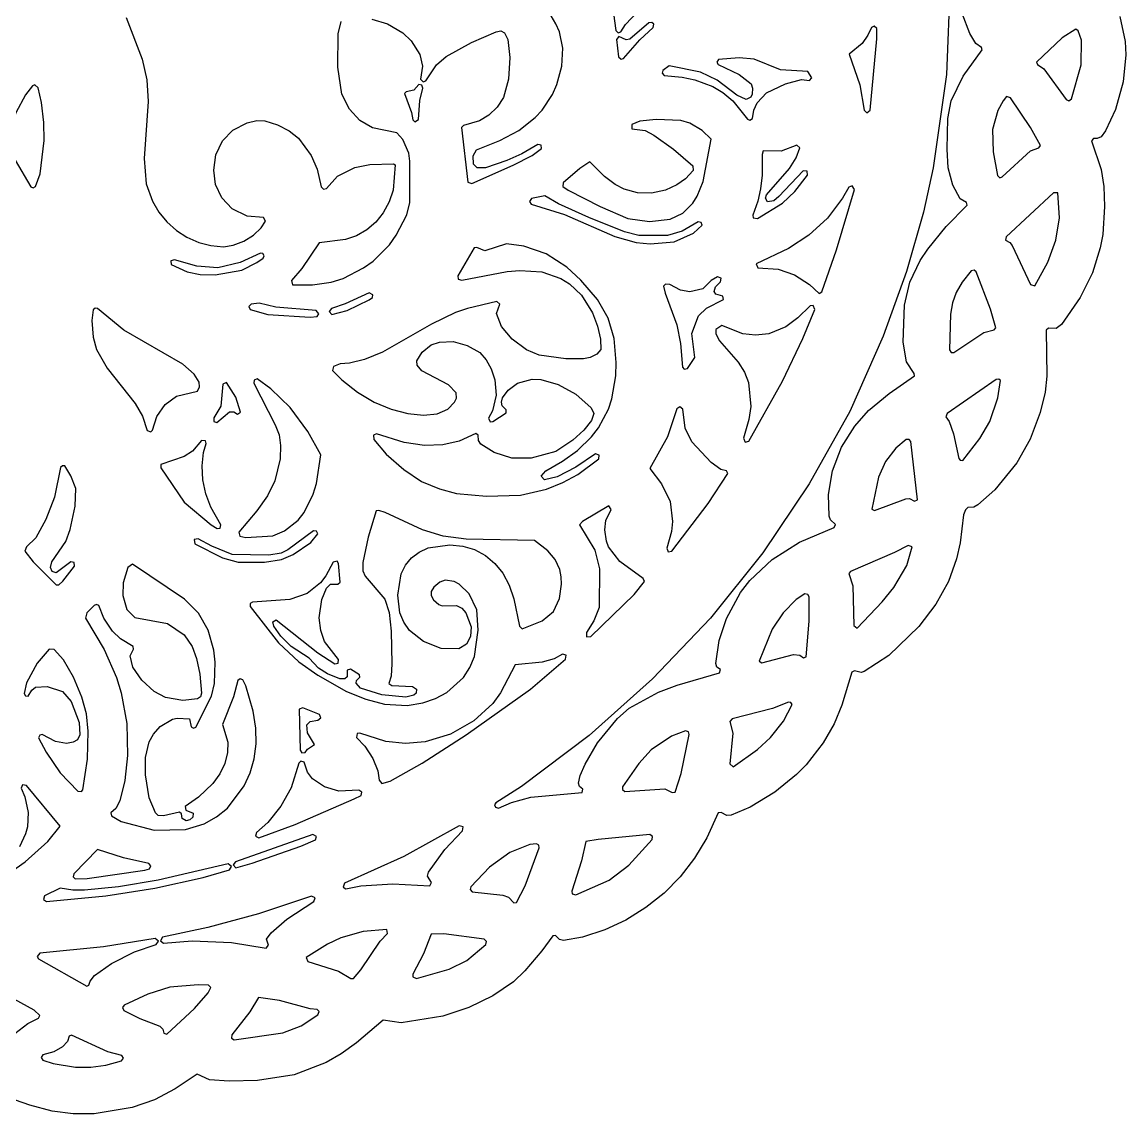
# Model space of a CAD drawing. Header units: metres. Extents: x 4 to 295, y 5 to 295.
# Drawn here: x 153.3 to 295.4, y 5.4 to 146 of the extents above; entities that cross this region are included whole.
import ezdxf

# ---------------------------------------------------------------- set-up
doc = ezdxf.new("R2010")
doc.units = ezdxf.units.M

msp = doc.modelspace()

# ---------------------------------------------------------------- linework, layer by layer
at = {"layer": 'CUT'}
for points in [[(272.7871, 151.3708), (272.3196, 139.2794), (270.5852, 127.2463), (269.3527, 121.5551), (267.1807, 113.8955), (264.1625, 105.5735), (259.8536, 95.8991), (254.6423, 86.5654), (248.6546, 77.6745), (241.9044, 69.283), (234.4448, 61.4431), (226.2921, 54.1733), (217.5745, 47.5912), (214.2681, 45.5013), (214.1176, 45.206), (214.2215, 44.9281), (214.6039, 44.8155), (216.2726, 45.525), (218.799, 46.2054), (225.3927, 46.8024), (225.4939, 47.25), (225.0369, 47.5996), (224.9107, 47.9983), (225.1336, 49.0189), (225.7743, 50.4746), (227.3549, 53.2165), (229.9354, 56.3545), (231.4571, 57.6623), (235.2107, 59.7445), (237.6297, 60.642), (243.0907, 62.2093), (243.193, 62.6338), (242.7367, 62.9746), (242.6025, 63.4079), (243.0512, 66.3899), (243.9735, 69.2079), (245.7877, 72.5881), (246.9772, 74.1298), (249.8768, 76.8176), (253.3945, 79.0454), (257.8351, 80.9637), (258.0065, 81.3266), (258.0065, 81.3266), (257.4007, 81.949), (257.2229, 82.4166), (257.1069, 85.1993), (257.6351, 88.2511), (258.806, 91.2831), (260.5056, 94.0083), (262.2903, 96.0052), (264.9471, 98.2208), (268.1879, 100.4669), (268.1529, 100.7947), (267.1631, 102.301), (266.743, 104.8017), (266.9189, 109.5797), (267.584, 112.5616), (268.9326, 115.3176), (269.898, 116.7958), (272.2976, 119.722), (275.0047, 122.4612), (274.8858, 122.8055), (274.072, 123.2837), (273.1391, 125.0354), (272.5475, 127.2851), (272.4267, 129.6711), (272.4866, 133.6177), (272.9152, 135.8804), (274.4576, 139.0768), (276.9358, 142.4685), (276.8296, 142.75), (276.1225, 143.264), (275.3151, 144.5844), (274.3386, 147.1609)], [(229.1463, 149.3746), (229.7261, 144.9592), (230.0356, 144.6513), (230.3888, 144.7629), (230.9707, 145.721), (232.57, 147.4069)], [(294.6389, 146.7643), (295.3424, 143.5397), (295.4338, 141.8054), (295.0818, 138.345), (294.078, 134.7925), (292.8082, 132.0116), (292.2323, 131.2778), (291.7405, 131.0487), (291.2409, 131.066), (291.0204, 130.7327), (292.2601, 127.0681), (292.59, 124.8693), (292.6804, 122.3024), (292.4411, 118.6927), (292.1146, 116.9783), (291.1192, 113.7577), (289.5221, 110.557), (287.1249, 107.0927), (286.4644, 106.5851), (285.4722, 106.635), (285.1686, 106.3659), (285.2393, 100.4336), (285.0333, 98.3581), (284.3775, 95.7593), (283.0877, 92.3293), (281.3856, 89.2544), (278.54, 85.7929), (276.3732, 83.8699), (275.8603, 83.5588), (275.0556, 83.519), (274.751, 83.2379), (274.5095, 82.5738), (274.104, 78.981), (273.597, 76.8944), (272.5692, 73.9873), (270.9574, 71.063), (268.772, 68.2014), (264.8974, 64.4736), (261.725, 62.411), (261.3195, 62.2524), (260.4775, 62.4684), (260.1453, 62.3192), (258.8331, 58.0617), (257.8491, 55.6489), (256.4528, 53.1884), (254.2372, 50.3855), (252.9931, 49.1137), (250.2099, 46.8579), (247.0204, 44.936), (244.5874, 43.8875), (244.0208, 43.8293), (243.2796, 44.2519), (242.9217, 44.1745), (241.4338, 40.9561), (239.8672, 38.3598), (238.0316, 35.9669), (235.9389, 33.8452), (233.6067, 31.9816), (231.0385, 30.3843), (228.3231, 29.112), (225.4239, 28.1913), (223.0034, 27.7693), (222.4777, 27.8644), (221.9384, 28.3804), (221.5988, 28.3666), (220.2089, 26.4069), (217.9975, 23.8431), (216.5334, 22.4428), (213.8685, 20.6105), (210.8007, 19.1373), (207.4313, 18.0161), (202.0671, 17.1365), (199.7674, 17.4742), (196.3149, 14.5531), (194.3636, 13.143), (192.4077, 12.0198), (188.2767, 10.4671), (183.5751, 9.7237), (179.9448, 9.6338), (177.3842, 9.8201), (175.8215, 10.5468), (172.95, 8.6327), (170.3099, 7.2418), (167.4111, 6.2386), (162.5372, 5.446), (159.8477, 5.4149), (157.1224, 5.7738), (154.2507, 6.5358), (150.3736, 7.8759)], [(166.6619, 146.6212), (168.7104, 141.2605), (169.311, 138.5911), (169.487, 135.8065), (168.9893, 128.4807), (169.2258, 125.2083), (170.039, 122.9655), (170.8578, 121.5562), (171.891, 120.2935), (173.1259, 119.2019), (174.4786, 118.327), (175.997, 117.6516), (177.5744, 117.25), (179.2021, 117.1084), (180.4596, 117.3082), (181.7937, 117.8366), (183.0489, 118.6034), (184.0475, 119.5385), (184.585, 120.3766), (184.585, 120.3766), (184.3453, 120.8786), (182.2506, 121.0523), (180.311, 121.9998), (178.9854, 123.4059), (178.1848, 125.1082), (177.9471, 126.9669), (178.2202, 128.9462), (179.0647, 130.7291), (180.4129, 132.1285), (182.2653, 133.0558), (183.4983, 133.3632), (184.5061, 133.3047), (186.133, 132.8131), (187.6452, 132.0404), (188.8683, 131.0848), (190.4764, 128.8426), (191.2481, 127.1143), (191.7963, 124.8052), (192.0654, 124.5036), (192.4604, 124.596), (193.8938, 126.1849), (196.123, 127.3142), (198.0435, 127.7102), (201.1108, 127.7977), (201.3261, 127.6396), (201.0391, 124.4015), (200.534, 122.8714), (199.7742, 121.4661), (198.832, 120.2863), (197.6404, 119.2721), (196.3167, 118.5086), (194.8991, 118.0377), (191.5022, 117.6088), (189.2884, 114.3205), (187.9612, 112.7422), (188.0962, 112.2045), (190.6578, 112.1816), (193.0825, 112.5531), (194.5941, 113.0277), (197.2429, 114.3666), (198.4887, 115.2578), (200.5625, 117.3317), (201.454, 118.579), (202.806, 121.1989), (203.1997, 122.7948), (203.1991, 128.1186), (203.0495, 129.1717), (202.3108, 130.8948), (201.5402, 131.7546), (198.3996, 132.4248), (196.7447, 133.371), (195.4118, 134.8247), (194.4218, 136.7753), (193.9416, 140.2498), (193.9694, 144.5208), (194.3444, 146.1105)], [(198.2822, 146.4222), (200.3405, 145.8217), (202.2994, 144.6636), (203.3485, 143.6133), (204.48, 141.8791), (204.8487, 140.3516), (204.5533, 138.7001), (204.9023, 138.3418), (205.2458, 138.485), (206.6431, 140.5225), (207.883, 141.6034), (211.1444, 143.3947), (214.307, 144.8004), (214.928, 144.933), (215.408, 144.6449), (215.8035, 143.7915), (216.0984, 141.4613), (215.9164, 138.6681), (215.2583, 136.3467), (214.4495, 135.0798), (213.3924, 134.0598), (212.1715, 133.3048), (210.0889, 132.7087), (209.8362, 132.442), (210.6848, 125.4388), (211.1785, 125.2354), (216.5196, 127.6106), (218.9584, 128.8729), (220.1714, 129.7405), (220.1109, 130.197), (219.6923, 130.2926), (217.6408, 129.0797), (215.6902, 128.1912), (212.9601, 127.2692), (211.8689, 127.2714), (211.4114, 127.7597), (211.3522, 128.8234), (211.7726, 129.5674), (214.7726, 130.7799), (217.2529, 132.0915), (219.3565, 133.7289), (220.2495, 134.7096), (221.579, 136.7174), (222.1437, 137.9937), (222.7955, 140.3726), (222.9139, 142.6596), (222.4665, 144.7997), (222.0035, 145.8252), (221.4165, 146.8487)], [(151.3476, 36.2393), (153.6573, 37.877), (156.5716, 40.5023), (158.1382, 42.4783), (153.8299, 47.7298), (153.3096, 47.7959), (153.1528, 47.3914), (153.6045, 46.2434), (154.0177, 44.254), (153.9305, 42.3803), (153.6925, 41.472), (152.9051, 39.8243)]]:
    msp.add_lwpolyline(points, dxfattribs=at)
for points in [[(231.0637, 143.7339), (230.1123, 144.1717), (229.8365, 143.7999), (230.0636, 141.5675), (230.4345, 141.2506), (230.7099, 141.3527), (232.8104, 143.7514), (234.5591, 145.3589), (234.6257, 145.7845), (234.3727, 145.9986), (233.9919, 145.9238), (231.5308, 143.8322), (231.0637, 143.7339)], [(261.7134, 134.7023), (262.0812, 134.3377), (262.4914, 134.6972), (263.3442, 143.8762), (263.3592, 145.2037), (263.0222, 145.5214), (262.6569, 145.3593), (262.1993, 144.3363), (261.4464, 143.2878), (259.7721, 141.898), (261.1539, 137.9387), (261.7134, 134.7023)], [(287.7411, 136.0728), (288.0969, 135.905), (288.4178, 136.1325), (289.6571, 140.5272), (289.713, 143.6941), (289.2962, 144.8932), (288.9612, 145.1464), (287.2006, 144.0259), (283.9245, 140.8806), (284.0402, 140.5626), (284.8481, 140.0157), (287.7411, 136.0728)], [(235.7947, 139.7955), (235.7067, 139.4382), (235.9551, 139.1667), (238.2576, 138.9597), (239.887, 138.606), (242.2241, 137.7544), (243.506, 136.9759), (244.7938, 135.8929), (246.7041, 133.537), (246.9721, 133.4139), (247.3399, 133.6337), (247.5042, 134.7082), (247.9458, 135.6518), (249.1259, 136.9122), (251.5747, 138.1028), (253.6628, 138.6365), (254.6609, 138.5106), (254.957, 138.8759), (254.4828, 139.6693), (250.9507, 139.8905), (247.5469, 141.2725), (245.6362, 141.4396), (242.934, 141.2028), (242.7534, 140.8833), (242.9181, 140.5553), (245.627, 139.2747), (247.1458, 138.077), (247.3268, 137.5451), (247.2841, 136.7655), (247.1017, 136.3575), (246.5033, 136.0809), (245.3141, 136.6053), (242.7835, 138.575), (240.6554, 139.5983), (236.6175, 140.3857), (235.7947, 139.7955)], [(154.3631, 124.8233), (154.6809, 124.6967), (154.9762, 124.8693), (155.5632, 126.482), (156.0883, 130.7768), (156.0589, 133.0953), (155.7408, 135.6638), (155.3186, 137.5563), (154.8982, 137.9362), (154.5817, 137.8148), (153.6706, 136.6548), (152.4309, 134.3548), (152.0436, 133.2221), (151.7362, 131.1862), (151.9824, 129.2044), (152.3553, 128.242), (154.3631, 124.8233)], [(204.8629, 137.5305), (204.7589, 137.9181), (204.3681, 138.0088), (203.7037, 137.2596), (202.7349, 137.0744), (202.5084, 136.821), (203.4035, 134.3881), (203.5661, 133.4498), (203.8393, 133.1951), (204.3164, 133.4861), (204.4924, 135.9262), (204.8629, 137.5305)], [(280.56, 136.2921), (280.0693, 136.4694), (279.6036, 135.8979), (278.9426, 134.6523), (278.267, 132.1911), (278.3264, 129.3257), (278.8816, 126.2674), (279.1847, 125.9989), (279.5096, 126.0879), (283.1536, 129.4375), (284.2108, 129.8642), (284.4165, 130.1636), (283.1606, 132.4717), (280.56, 136.2921)], [(222.9607, 125.3395), (222.9078, 124.8539), (223.6113, 124.4004), (227.7012, 122.2973), (231.2634, 120.7608), (234.0465, 120.3565), (236.7204, 120.6348), (238.3507, 121.4252), (239.6354, 122.7107), (240.2066, 123.6073), (240.9964, 125.5029), (241.9989, 130.9454), (240.857, 132.0847), (239.2493, 133.0006), (238.1118, 133.3791), (234.9453, 133.5009), (232.8224, 133.2641), (231.7799, 132.8285), (231.771, 132.2822), (233.4883, 132.0684), (234.6136, 131.4801), (237.1466, 129.6825), (239.6401, 127.5382), (239.6897, 126.9091), (238.7059, 125.8505), (237.5991, 125.0832), (236.1147, 124.3931), (234.3106, 124.0084), (232.5029, 124.0451), (230.8017, 124.5146), (229.6351, 125.1245), (228.273, 126.1594), (226.3652, 128.0203), (225.0979, 127.1864), (222.9607, 125.3395)], [(254.425, 126.3434), (254.3668, 126.8292), (253.8798, 126.8758), (250.7393, 123.5881), (250.0701, 123.0282), (249.2727, 122.8933), (249.0229, 123.3545), (249.1457, 123.7849), (252.1133, 127.1667), (252.9416, 128.5402), (253.4526, 129.8241), (253.0366, 130.1903), (251.0093, 129.4298), (248.7245, 129.4466), (248.563, 128.9929), (248.589, 126.3272), (248.3824, 124.5747), (248.0222, 122.9534), (247.3561, 121.1834), (247.4288, 120.8269), (247.9785, 120.7524), (251.1904, 122.7011), (252.8085, 124.2014), (254.425, 126.3434)], [(254.6963, 112.2203), (255.9127, 111.0661), (256.2459, 111.2901), (258.1659, 116.7153), (260.4543, 124.4675), (260.1925, 124.9457), (259.7589, 124.7958), (258.9464, 123.3588), (256.9826, 120.7796), (254.5797, 118.5805), (251.9721, 116.8602), (247.79, 114.8981), (248.0394, 114.4022), (250.6501, 114.2333), (252.7565, 113.4891), (254.6963, 112.2203)], [(279.9879, 118.3983), (279.9023, 117.9335), (280.4748, 117.6716), (280.7677, 117.2451), (283.1612, 112.2428), (283.6865, 112.0876), (285.3735, 115.0969), (286.4092, 117.9484), (286.8707, 120.8442), (286.678, 124.032), (286.1189, 124.0676), (279.9879, 118.3983)], [(218.8528, 123.3103), (218.6166, 122.9401), (218.8388, 122.5997), (223.1197, 121.2478), (229.608, 118.4022), (232.3405, 117.657), (234.1621, 117.4861), (237.2431, 117.7478), (239.7148, 118.8445), (240.8563, 119.889), (240.7189, 120.2324), (240.3566, 120.3067), (238.257, 119.1293), (236.3926, 118.537), (232.7125, 118.5362), (230.8635, 119.006), (226.2345, 120.8622), (222.3268, 122.6252), (220.5936, 123.6701), (218.8528, 123.3103)], [(193.3798, 101.6795), (193.2462, 101.1441), (194.4517, 99.9555), (196.4605, 98.3629), (198.6065, 97.0915), (200.7832, 96.1869), (202.9471, 95.6284), (204.9613, 95.4277), (206.7039, 95.5966), (208.0853, 96.1885), (208.9555, 97.0996), (209.1878, 97.6115), (209.147, 98.2939), (208.173, 99.3238), (204.7316, 101.124), (204.1579, 101.8599), (204.1081, 102.4219), (204.7818, 103.536), (205.9339, 104.4753), (206.997, 104.8288), (208.7635, 104.8815), (210.6015, 104.3762), (212.1917, 103.4789), (213.0255, 102.5535), (213.6719, 101.378), (214.1345, 99.9569), (214.3116, 97.9796), (213.8605, 95.968), (213.3215, 95.0095), (213.5455, 94.5615), (213.8833, 94.5745), (215.6025, 95.7188), (215.6243, 96.0884), (215.0976, 96.5952), (215.0057, 97.1011), (215.153, 97.6394), (215.8548, 98.6416), (217.054, 99.5328), (218.9541, 100.0501), (220.0727, 100.0178), (222.3224, 99.3812), (224.5815, 98.0979), (226.5701, 96.3706), (226.8799, 95.6462), (226.6005, 94.7236), (225.5999, 93.4678), (224.2072, 92.1913), (221.9832, 90.7182), (218.805, 89.8826), (216.3393, 89.8831), (214.0573, 90.5941), (212.3453, 91.665), (212.0257, 92.1375), (211.9892, 92.8275), (211.6813, 93.0379), (209.5651, 92.0483), (207.4486, 91.5792), (205.095, 91.4897), (202.4818, 91.8758), (198.9178, 93.0127), (198.5027, 92.8222), (198.5801, 92.2796), (200.144, 90.398), (202.4043, 88.4009), (204.7201, 86.8849), (207.0046, 85.9174), (209.2041, 85.3173), (213.0611, 84.9662), (217.4605, 85.1127), (220.7856, 85.8871), (222.8982, 86.7254), (224.8413, 87.7665), (227.5242, 89.7961), (227.5746, 90.2575), (227.1113, 90.4297), (224.5687, 88.6998), (222.1664, 87.4693), (220.5371, 87.0954), (220.112, 87.5367), (220.7152, 88.2355), (222.8748, 89.4804), (224.7818, 90.8681), (226.6135, 92.6416), (227.5036, 93.7992), (228.7787, 96.1789), (229.2132, 97.5022), (229.7099, 100.487), (229.7698, 102.2011), (229.5339, 105.2781), (228.7525, 107.8953), (227.3578, 110.3133), (225.2416, 112.8098), (223.4165, 114.4869), (220.7615, 116.1854), (217.8981, 117.1571), (215.6616, 117.4755), (212.8483, 116.5702), (211.8171, 117.0168), (211.493, 116.9553), (209.3764, 113.3604), (209.416, 112.9374), (209.881, 112.801), (215.7251, 113.9062), (217.3625, 114.0577), (220.2085, 113.8773), (222.6619, 112.9931), (223.7482, 112.3167), (225.2908, 110.8659), (226.7066, 108.5894), (227.3723, 106.8946), (227.7591, 105.2077), (227.7816, 103.8668), (227.2983, 103.2541), (226.4047, 102.8356), (225.5448, 102.6856), (223.2808, 102.6522), (219.8401, 103.1516), (218.2392, 103.8099), (216.3788, 105.1797), (215.0197, 106.8333), (214.3619, 108.4939), (214.8099, 109.7057), (214.4015, 110.0307), (210.6032, 109.1679), (209.0663, 108.636), (205.9929, 107.1267), (199.6796, 103.5167), (197.3643, 102.5693), (195.4327, 102.1008), (194.2308, 102.0112), (193.3798, 101.6795)], [(172.9009, 115.4286), (172.4227, 115.2954), (172.4626, 114.8006), (174.5021, 113.8816), (176.1865, 113.534), (178.1029, 113.5023), (181.5557, 114.0818), (183.5006, 115.0568), (184.3096, 115.6162), (184.4356, 115.9244), (184.2778, 116.2176), (183.9511, 116.282), (181.3227, 115.0535), (178.4653, 114.4001), (175.7612, 114.5809), (172.9009, 115.4286)], [(272.7002, 103.8262), (272.9062, 103.4823), (273.2737, 103.4821), (277.1137, 106.0792), (278.4498, 106.4123), (278.6768, 106.6587), (277.9728, 109.0685), (276.1254, 113.8799), (275.8725, 114.0912), (275.4909, 113.9842), (274.3498, 112.5347), (273.5614, 111.2078), (273.077, 109.8687), (272.8448, 108.4142), (272.7002, 103.8262)], [(243.2062, 112.5769), (243.2807, 113.0589), (242.8267, 113.2368), (242.0028, 112.7669), (240.9173, 111.6989), (239.2411, 111.2961), (238.0742, 111.5155), (236.7005, 112.2575), (236.1319, 112.2627), (235.882, 112.0357), (236.0639, 111.1159), (237.5714, 107.0522), (238.0714, 104.6578), (238.2987, 101.6081), (238.5279, 101.3175), (238.9826, 101.426), (239.9211, 102.839), (239.528, 105.936), (240.3794, 108.1879), (241.3937, 109.1792), (243.6171, 110.2942), (243.5123, 110.7534), (242.6105, 110.9893), (242.4004, 111.354), (242.5759, 111.9369), (243.2062, 112.5769)], [(193.0989, 109.1628), (192.8091, 108.7577), (193.1538, 108.3982), (195.1126, 108.912), (197.9517, 110.2859), (198.3742, 110.5879), (198.4303, 110.919), (197.944, 111.186), (194.8524, 109.7306), (193.0989, 109.1628)], [(182.7587, 109.7291), (182.4573, 109.4204), (182.6248, 109.0228), (184.8848, 108.3695), (190.3758, 108.0518), (191.2489, 108.1391), (191.4927, 108.4598), (191.1434, 108.8897), (185.9321, 109.3315), (183.811, 109.8523), (182.7587, 109.7291)], [(246.1784, 92.436), (246.3789, 91.9539), (246.8579, 92.0718), (251.204, 99.7829), (253.8072, 105.2804), (255.3439, 109.0331), (255.1614, 109.5276), (254.7585, 109.4998), (253.1563, 107.9567), (251.609, 106.8048), (249.419, 105.8867), (247.7041, 105.6997), (246.0708, 105.8751), (243.3809, 106.9566), (242.6184, 106.4474), (242.6149, 105.8655), (243.0844, 105.003), (245.4813, 102.2398), (246.2865, 100.9528), (246.7998, 99.64), (247.1216, 96.5286), (246.8829, 94.8686), (246.1784, 92.436)], [(162.9551, 109.1359), (162.6547, 109.1838), (162.3934, 108.9667), (162.251, 107.5916), (162.3925, 105.4604), (162.8317, 103.8565), (164.1967, 101.4707), (167.8034, 96.9249), (168.7425, 95.2867), (169.3629, 93.4465), (169.8568, 93.2586), (170.0717, 93.4703), (170.6232, 95.2397), (171.6848, 96.806), (173.1365, 97.8459), (175.8283, 98.4982), (176.0879, 99.0493), (176.0417, 99.655), (175.4144, 100.7028), (173.9449, 101.9972), (166.3584, 106.3422), (162.9551, 109.1359)], [(177.9319, 95.0477), (177.9415, 94.6146), (178.3453, 94.4575), (179.9639, 95.825), (180.5292, 95.8256), (181.0144, 95.5459), (181.3992, 95.7935), (180.7713, 97.7441), (179.5999, 99.6114), (179.0893, 99.3952), (178.8519, 96.5869), (177.9319, 95.0477)], [(181.1803, 80.3232), (181.2943, 79.8067), (182.0534, 79.6641), (185.5438, 79.8914), (187.0687, 80.5019), (188.8173, 81.8898), (189.5957, 82.8778), (190.7357, 85.2262), (191.167, 86.6177), (191.7437, 90.2878), (190.0433, 93.2918), (187.7887, 96.4147), (185.295, 98.8243), (183.5303, 100.0708), (183.159, 99.9259), (183.1089, 99.5306), (185.8689, 94.1713), (186.3489, 92.8873), (186.5381, 91.486), (186.477, 89.7912), (185.827, 86.9537), (184.875, 85.0126), (183.5087, 83.0781), (181.1803, 80.3232)], [(272.4045, 95.6438), (272.2373, 95.213), (272.6594, 94.6105), (273.2165, 93.0265), (273.9111, 89.8426), (274.0903, 89.6106), (274.4165, 89.5798), (276.6144, 92.3914), (277.9182, 94.6164), (278.9338, 97.6277), (279.2955, 99.881), (279.0641, 100.064), (278.7384, 100.0131), (272.4045, 95.6438)], [(236.2808, 78.2882), (236.4648, 77.7997), (236.9474, 77.901), (241.61, 84.0203), (244.1753, 87.8972), (244.0005, 88.2621), (243.2556, 88.4168), (242.0107, 89.3059), (239.5353, 91.9598), (238.6572, 93.7172), (238.3536, 96.1764), (237.9958, 96.4705), (237.6093, 96.2153), (236.3712, 92.6154), (234.0978, 88.5572), (235.6161, 86.5813), (236.7218, 84.2875), (237.0436, 81.735), (236.8922, 80.4229), (236.2808, 78.2882)], [(174.1144, 90.0747), (171.1254, 89.0472), (171.1203, 88.6494), (174.1087, 84.2081), (177.5915, 81.302), (178.3797, 80.8074), (178.7451, 80.8772), (178.8696, 81.2973), (177.5739, 83.5766), (176.937, 85.2846), (176.5402, 87.1013), (176.452, 88.8865), (176.6301, 90.5961), (176.9586, 91.768), (176.8731, 92.0883), (176.357, 92.1607), (175.2003, 90.7916), (174.1144, 90.0747)], [(263.5449, 87.4294), (262.6936, 83.3098), (263.0571, 83.1393), (267.0831, 84.6382), (267.5696, 84.6931), (268.2197, 84.3274), (268.5722, 84.5165), (267.7269, 92.0137), (267.5346, 92.2869), (267.133, 92.2763), (265.7866, 91.1433), (264.457, 89.4321), (263.5449, 87.4294)], [(153.823, 78.4365), (153.6155, 77.9138), (154.6645, 76.5225), (157.6634, 73.549), (157.9732, 73.5739), (158.5109, 74.052), (160.0239, 75.9841), (159.9484, 76.4149), (159.5204, 76.5047), (157.6578, 75.0837), (157.1187, 75.2901), (156.9121, 75.8125), (157.0897, 76.5212), (158.9011, 79.1584), (159.4412, 80.6733), (160.0724, 83.6848), (160.155, 85.9798), (159.5451, 87.6051), (158.752, 88.8877), (158.4487, 88.9031), (158.2122, 88.66), (157.4123, 84.8572), (156.3057, 81.9566), (155.0183, 79.6037), (153.823, 78.4365)], [(182.9303, 71.3367), (182.6227, 71.1468), (182.6204, 70.7526), (186.2714, 66.0679), (188.909, 63.6598), (191.3293, 61.9381), (195.0531, 59.842), (197.549, 58.8543), (199.9258, 58.1819), (202.8717, 58.0108), (204.8522, 58.3526), (206.516, 58.9184), (207.9509, 59.671), (210.1267, 61.6224), (210.9249, 62.9092), (211.5259, 64.3414), (212.0166, 67.7003), (211.8216, 70.3307), (210.8236, 72.3867), (209.5576, 73.6421), (208.9023, 73.9951), (207.7327, 74.1455), (207.0689, 73.9211), (206.2693, 73.2575), (205.9567, 72.6852), (205.9557, 72.1895), (206.2408, 71.6473), (206.9134, 71.0359), (207.3515, 70.8754), (209.2037, 70.8961), (209.8944, 70.5653), (210.4291, 69.9441), (211.1182, 68.1624), (211.022, 66.8876), (210.5029, 65.8982), (209.5128, 65.3023), (207.2403, 65.3663), (204.9633, 66.24), (203.1652, 67.6811), (202.4151, 68.757), (201.9249, 69.9682), (201.6471, 72.2455), (202.0984, 74.9555), (202.6455, 76.079), (203.4154, 77.0317), (204.3839, 77.7575), (205.537, 78.3034), (208.3624, 78.7252), (210.0118, 78.5454), (211.5142, 78.1048), (212.9322, 77.3398), (214.1344, 76.2891), (215.1646, 75.0543), (215.983, 73.5227), (216.5952, 71.7767), (217.3105, 68.2375), (217.6808, 67.8921), (220.2286, 68.9372), (221.6913, 70.1441), (222.4615, 71.7835), (222.7362, 73.6269), (222.6832, 74.5981), (222.5104, 75.5252), (221.9187, 76.8117), (220.9508, 77.9309), (219.2746, 79.2578), (210.4338, 79.4482), (207.4834, 79.8305), (204.8135, 80.6397), (200.0072, 82.8663), (199.1967, 83.1531), (198.8698, 83.0797), (197.8392, 79.7177), (197.145, 76.4519), (197.1379, 75.3563), (197.4257, 74.6877), (199.9759, 71.6942), (200.5345, 69.988), (200.7764, 67.5922), (200.8643, 63.3736), (200.7715, 61.8043), (200.5037, 60.8485), (200.8879, 60.615), (203.538, 60.4691), (204.0729, 60.1029), (204.0067, 59.5859), (203.7167, 59.339), (202.6931, 59.0879), (199.5884, 59.3838), (196.8587, 60.2578), (196.285, 60.896), (196.3452, 61.2234), (196.7584, 61.6503), (196.7291, 61.9846), (195.548, 62.7184), (195.1196, 62.5504), (195.1417, 61.7258), (194.827, 61.4622), (194.173, 61.4409), (192.5966, 62.0819), (191.4244, 62.8386), (190.2086, 64.106), (187.906, 65.6249), (186.571, 66.9627), (185.6682, 68.2351), (185.5485, 68.7811), (185.9687, 69.0413), (191.3529, 64.8224), (193.5215, 63.3959), (193.978, 63.4873), (194.0217, 63.9509), (192.1948, 66.257), (191.7145, 67.6847), (191.5386, 69.3054), (191.8636, 71.6691), (192.4766, 73.116), (192.9931, 73.6308), (193.9192, 73.6309), (194.2046, 73.9017), (194.0196, 76.3167), (193.8311, 76.5936), (193.3169, 76.4835), (192.3927, 74.7393), (191.6993, 73.8348), (189.9769, 72.4597), (187.7254, 71.6852), (182.9303, 71.3367)], [(225.9345, 67.4234), (225.9737, 66.8742), (226.4965, 66.8841), (232.0757, 72.3237), (233.4124, 73.9928), (233.261, 74.3645), (230.2359, 76.557), (228.8059, 78.4335), (228.5139, 79.1817), (228.3065, 80.6481), (228.4611, 81.8274), (229.1317, 83.2616), (228.8187, 83.7242), (225.4493, 81.7165), (225.0297, 81.2823), (227.024, 78.0122), (227.6124, 75.6205), (227.5723, 70.655), (226.8893, 68.9047), (225.9345, 67.4234)], [(175.9473, 79.4967), (175.4305, 79.3801), (175.5068, 78.8558), (179.0579, 77.039), (181.1021, 76.4968), (184.49, 76.4984), (186.6835, 76.8068), (188.1758, 77.4481), (190.433, 79.0212), (191.3553, 80.1435), (191.1742, 80.4682), (190.8033, 80.4936), (187.478, 78.0647), (186.6085, 77.6367), (185.0298, 77.3681), (180.3139, 77.4667), (177.6913, 78.5274), (175.9473, 79.4967)], [(259.7227, 74.9981), (260.2491, 73.4237), (260.3682, 68.3331), (260.8011, 67.9843), (264.0217, 71.3702), (265.5279, 73.226), (267.2068, 76.0675), (267.8831, 78.4521), (267.3713, 78.6352), (265.6379, 77.7111), (259.9528, 75.287), (259.7227, 74.9981)], [(165.3478, 44.7631), (164.6855, 44.1837), (164.7713, 43.8203), (166.0265, 43.0963), (170.2465, 41.9611), (174.3101, 42.04), (176.7172, 42.7896), (178.2996, 43.6816), (179.7067, 44.802), (181.8769, 47.6516), (182.6331, 49.3537), (183.1542, 51.1645), (183.3901, 53.0708), (183.3613, 55.0856), (183.0137, 57.3039), (182.0553, 60.5503), (181.7049, 61.3345), (181.3213, 61.4645), (181.041, 61.2208), (180.4933, 59.146), (179.0676, 55.5858), (179.7696, 53.2781), (179.7122, 51.9656), (179.3779, 50.5565), (178.7335, 49.2109), (177.8029, 47.955), (175.9549, 46.1948), (174.2528, 45.0305), (174.3422, 44.5388), (175.27, 44.1371), (175.2245, 43.626), (174.8514, 43.2903), (174.3765, 43.181), (173.8915, 43.4599), (173.775, 44.0583), (173.5115, 44.2693), (171.4732, 43.7943), (170.7957, 43.8629), (170.4164, 44.1873), (169.6336, 46.1382), (169.1575, 49.0988), (169.1581, 51.3047), (169.637, 53.3346), (170.1735, 54.3374), (171.0194, 55.3293), (172.6149, 56.2749), (173.2138, 56.4014), (174.8318, 56.2988), (175.0234, 55.2537), (175.3217, 55.1008), (175.6284, 55.2358), (177.6391, 59.2101), (178.0363, 60.8434), (178.1186, 63.6047), (177.9421, 65.1423), (177.2342, 67.7205), (175.9806, 69.908), (174.1679, 71.7127), (167.455, 76.2173), (166.8912, 75.7873), (166.2642, 73.7978), (166.2114, 72.173), (166.7571, 70.4026), (167.7636, 69.3604), (172.0025, 68.5806), (174.1183, 67.1155), (175.1476, 65.6327), (175.7163, 64.0525), (176.1664, 62.0399), (176.343, 59.6193), (176.2133, 59.1428), (175.8279, 58.8964), (173.9726, 58.6767), (171.7456, 59.0638), (170.2639, 59.8135), (168.6895, 61.2867), (167.537, 62.9532), (167.1635, 64.3946), (167.6046, 65.2848), (167.5523, 65.6074), (165.9349, 66.6242), (164.9165, 67.6127), (163.7966, 69.2633), (163.1533, 70.8901), (162.8444, 71.0275), (162.5236, 70.8953), (161.5725, 69.9584), (161.4361, 69.2689), (163.8152, 65.2414), (165.4267, 61.6081), (166.0276, 59.6542), (166.7301, 55.7025), (166.8214, 51.5661), (166.4687, 48.3465), (165.8333, 45.7568), (165.3478, 44.7631)], [(249.8729, 67.8509), (248.1783, 63.7386), (248.5306, 63.4934), (252.6259, 64.5728), (253.4108, 64.5104), (253.8941, 64.139), (254.267, 64.2765), (254.6138, 68.8648), (254.6174, 72.0278), (254.477, 72.3284), (254.0829, 72.3909), (252.9574, 71.6585), (251.2839, 69.9579), (249.8729, 67.8509)], [(153.5205, 59.5695), (153.6986, 59.2421), (154.034, 59.1996), (154.5047, 59.9971), (154.9877, 60.3842), (156.4929, 60.4685), (158.4596, 59.8269), (159.5645, 58.5382), (160.61, 55.8281), (160.6957, 54.2283), (160.4062, 53.616), (159.8461, 53.2767), (158.9668, 53.141), (157.5638, 53.3614), (155.8459, 54.2824), (155.5242, 54.2037), (155.3803, 53.8681), (156.3415, 52.0082), (158.1717, 49.3383), (160.4499, 46.9658), (160.9173, 46.9266), (161.0906, 47.1734), (161.686, 51.1003), (161.7434, 54.7137), (161.5388, 56.9289), (160.96, 59.0911), (159.8656, 61.6831), (158.5693, 63.9053), (157.3788, 65.2373), (156.7579, 65.2801), (155.1906, 63.4664), (153.8081, 60.9383), (153.5205, 59.5695)], [(199.25, 48.3878), (199.6084, 47.9705), (200.6607, 48.2859), (204.7702, 50.574), (210.4722, 54.2294), (218.7227, 60.1398), (223.2579, 63.9669), (223.3207, 64.4863), (222.88, 64.6317), (221.7854, 64.0487), (220.2464, 63.6048), (216.7775, 63.2688), (214.8758, 59.6427), (213.8906, 58.2906), (211.4269, 56.0407), (208.4499, 54.3203), (205.193, 53.3522), (202.6388, 53.1111), (200.0893, 53.3846), (196.7662, 54.4681), (196.4331, 54.4132), (196.3208, 53.8958), (197.4037, 52.7599), (198.4166, 51.1747), (199.0625, 49.5896), (199.25, 48.3878)], [(244.6953, 56.3194), (244.4082, 55.9596), (244.7803, 54.454), (244.4288, 50.5208), (244.8265, 50.1309), (247.9723, 52.333), (249.6685, 53.882), (251.3319, 56.0049), (252.4648, 58.1312), (252.272, 58.4005), (251.9778, 58.4363), (249.9206, 57.6273), (244.6953, 56.3194)], [(191.3672, 56.1378), (191.7491, 56.4199), (191.5583, 56.8711), (189.4144, 57.7213), (188.9247, 57.5448), (189.0889, 52.2469), (189.2971, 51.9394), (189.7011, 51.9664), (190.009, 52.4032), (190.9382, 53.0046), (190.0304, 54.5019), (189.9161, 55.5152), (190.3393, 55.9704), (191.3672, 56.1378)], [(230.6079, 47.5543), (230.5743, 47.1808), (230.9099, 46.9475), (236.0353, 47.2901), (236.9918, 46.8065), (237.3607, 46.8675), (238.1275, 49.2755), (239.1871, 54.297), (239.107, 54.6276), (238.7203, 54.7602), (236.8911, 54.0776), (234.2712, 52.3011), (232.6835, 50.5678), (230.6079, 47.5543)], [(183.4377, 41.6587), (183.3232, 41.1835), (183.7629, 40.9698), (188.4423, 42.7029), (196.0443, 45.9768), (196.915, 46.4412), (197.0054, 46.8673), (196.6447, 47.1114), (194.0419, 46.9888), (192.2007, 47.542), (190.6804, 48.5838), (190.0114, 49.4405), (189.5853, 50.6999), (189.1427, 50.8342), (188.9067, 50.6009), (187.904, 47.3929), (186.5996, 45.0441), (184.9096, 42.9636), (183.4377, 41.6587)], [(180.7343, 37.8888), (180.457, 37.4803), (180.8023, 37.1274), (182.8846, 37.6971), (189.1641, 39.898), (191.0412, 40.6982), (191.1911, 41.1445), (190.6881, 41.3869), (180.7343, 37.8888)], [(209.9813, 41.8811), (210.0548, 42.3939), (209.5542, 42.5273), (202.4353, 38.5663), (194.7606, 35.1461), (194.5882, 34.6269), (194.9584, 34.4094), (196.8909, 34.7801), (201.0233, 35.0437), (205.7522, 34.7981), (205.9853, 35.2037), (205.4648, 36.0267), (205.6078, 36.5643), (207.6945, 39.4733), (209.9813, 41.8811)], [(234.432, 40.7605), (234.4727, 41.1638), (234.0945, 41.3847), (227.4398, 40.7786), (225.8815, 40.4839), (225.3209, 38.0055), (224.0734, 34.0968), (224.123, 33.7711), (224.5898, 33.624), (228.8616, 35.5227), (231.4053, 37.4338), (234.432, 40.7605)], [(211.0668, 34.6668), (210.9737, 34.3057), (211.2264, 34.0315), (215.1775, 33.5727), (215.9114, 33.3128), (216.5762, 32.6216), (216.9493, 32.6252), (218.0419, 34.7772), (219.8522, 39.6898), (219.8295, 40.0184), (219.5259, 40.2179), (218.6573, 40.1276), (216.093, 39.0646), (213.4662, 37.1804), (211.0668, 34.6668)], [(159.9154, 36.3409), (159.8338, 35.9557), (160.093, 35.7046), (161.6248, 35.7478), (169.053, 36.8257), (169.6721, 36.9925), (169.8384, 37.3511), (169.5707, 37.6842), (166.2974, 38.4093), (162.984, 39.4828), (159.9154, 36.3409)], [(156.1476, 33.4913), (156.0137, 33.0498), (156.3946, 32.7895), (164.0412, 33.4905), (170.334, 34.4864), (176.5965, 35.8846), (179.9848, 36.8628), (180.2249, 37.2924), (179.7775, 37.6101), (170.7612, 35.5085), (165.6639, 34.6541), (161.2707, 34.2138), (159.7673, 34.2149), (158.1677, 34.5122), (156.1476, 33.4913)], [(190.8228, 32.7597), (190.9979, 33.2499), (190.5297, 33.4776), (183.711, 31.1726), (177.1886, 29.4177), (171.3577, 28.1822), (171.0959, 27.7222), (171.4563, 27.421), (175.1696, 27.6905), (180.2427, 27.4853), (184.7017, 26.7484), (185.0064, 27.1288), (184.7203, 27.9185), (185.3282, 28.7404), (187.3517, 30.4954), (190.8228, 32.7597)], [(194.0211, 23.7799), (195.5992, 22.8491), (195.938, 22.8612), (196.879, 23.9692), (199.3641, 27.6525), (200.3058, 28.6736), (200.2268, 29.1855), (197.1972, 28.9128), (194.3072, 28.1125), (192.5719, 27.261), (189.8421, 25.5617), (190.041, 25.0501), (194.0211, 23.7799)], [(212.998, 27.2439), (213.0874, 27.6416), (212.7735, 27.9017), (207.586, 28.5888), (205.9553, 28.5664), (204.9503, 26.0533), (203.5867, 23.4144), (203.5901, 23.0827), (204.0361, 22.8739), (208.2753, 24.0533), (210.5217, 25.1817), (212.998, 27.2439)], [(170.5378, 27.223), (170.8162, 27.663), (170.4091, 27.9876), (163.7556, 26.9487), (155.517, 26.1228), (155.1771, 25.6823), (155.3628, 25.4011), (161.592, 21.8517), (161.8574, 21.9989), (162.0129, 22.5278), (162.5969, 23.2349), (164.7631, 24.7821), (167.7446, 26.2899), (170.5378, 27.223)], [(166.3941, 19.4356), (166.167, 19.1117), (166.3399, 18.7559), (168.4065, 17.7201), (171.0027, 16.7159), (171.3953, 16.3301), (171.4996, 15.7968), (171.8802, 15.6762), (175.4601, 18.9903), (177.2368, 21.0306), (177.5644, 21.6863), (177.2551, 21.9847), (175.9401, 22.0551), (172.2647, 21.7402), (169.4606, 20.8176), (166.3941, 19.4356)], [(144.6257, 18.1735), (151.7483, 14.0761), (152.1022, 14.3319), (151.9014, 15.025), (152.3375, 15.7879), (153.9738, 17.0712), (155.3636, 17.7663), (155.534, 18.0864), (154.8256, 18.7856), (152.237, 20.2097), (149.9975, 20.6761), (147.8958, 20.2868), (145.984, 19.3936), (144.681, 18.5399), (144.6257, 18.1735)], [(180.2844, 15.608), (180.2316, 15.1737), (180.5766, 14.9618), (186.8431, 15.873), (189.1829, 16.7525), (191.3394, 18.166), (191.5026, 18.6202), (191.243, 18.8751), (190.3385, 18.959), (186.4119, 20.0137), (183.721, 20.3994), (182.5707, 18.5659), (180.2844, 15.608)], [(166.0712, 12.2454), (166.3135, 12.6122), (166.096, 12.9561), (164.2971, 13.4321), (159.6315, 15.5782), (159.3035, 15.4118), (159.1075, 14.7325), (158.4579, 14.05), (157.334, 13.3949), (155.9418, 13.0238), (155.7281, 12.6794), (155.9356, 12.3312), (157.2742, 11.9265), (160.1456, 11.4307), (162.0894, 11.4307), (164.0534, 11.6873), (166.0712, 12.2454)]]:
    msp.add_lwpolyline(points, close=True, dxfattribs=at)

doc.saveas('drawing.dxf')
